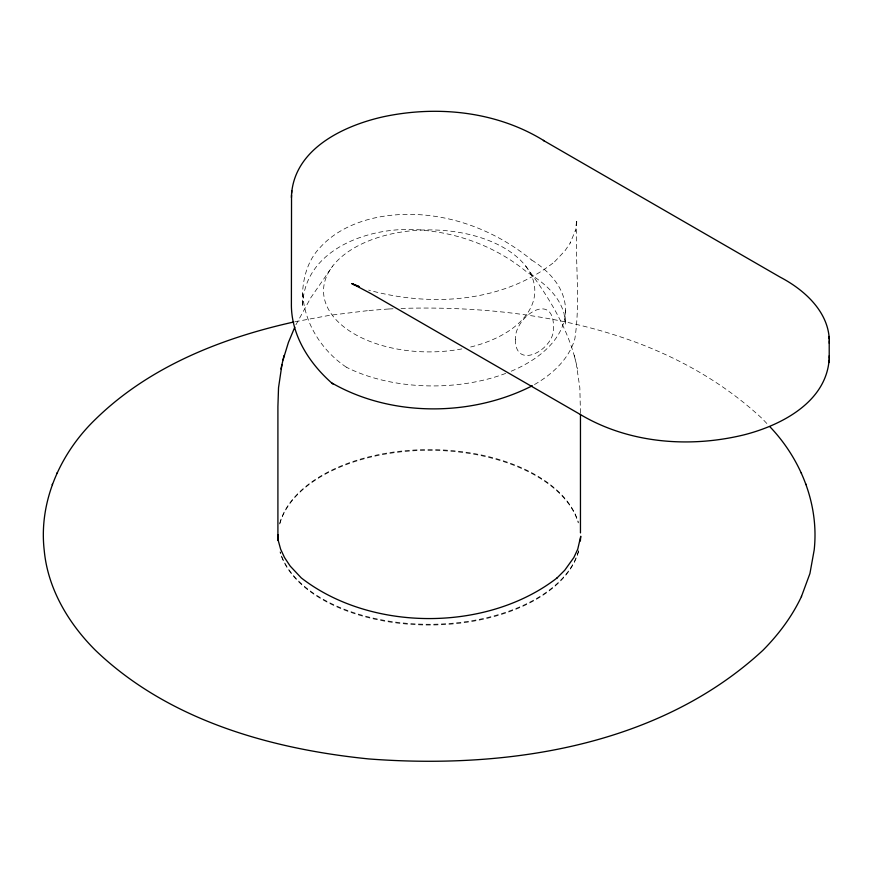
<?xml version="1.0" encoding="UTF-8"?>
<svg xmlns="http://www.w3.org/2000/svg" width="873" height="873" viewBox="0 0 873 873"><rect width="100%" height="100%" fill="white"/><g stroke="black" fill="none" stroke-linecap="round" stroke-linejoin="round"><path stroke-width="0.65" stroke-dasharray="4.37 3.27" d="M580.458 412.929L579.836 387.732L576.409 364.576M565.442 310.068L565.529 324.701L564.034 313.429C558.72 294.823 543.508 282.241 527.03 272.223C498.865 248.75 463.432 234.586 427.083 230.679C375.488 223.401 302.767 247.179 302.691 306.707C301.229 285.569 305.037 262.915 320.38 247.19C335.952 230.156 358.203 220.76 380.584 216.755C434.263 207.479 490.135 225.758 531.679 260.078M295.925 324.778L310.853 297.649L332.668 266.09M534.494 384.556C552.293 374.244 569.021 359.174 574.849 338.8C580.818 299.603 574.587 259.281 576.867 219.745L575.209 231.192L575.427 230.45L570.178 243.054L570.527 242.476L565.147 250.562L554.399 261.987L554.824 261.616C503.252 302.724 430.782 307.209 368.701 290.098M295.074 321.733L329.579 315.328L369.072 310.482M388.954 308.977L393.025 308.78M368.984 310.493L389.02 308.966M401.045 308.42C527.958 304.633 666.645 329.492 762.445 418.844L768.044 424.758M346.254 367.129C321.635 350.64 303.368 322.082 302.778 291.942M525.699 266.09C548.811 296.885 569.938 330.736 577.435 369.039M574.325 355.507L575.329 359.916M531.712 260.056A131.332 75.045 -0.5 0 1 509.112 372.073M505.685 373.404A131.332 75.045 -0.5 0 1 346.232 367.14M578.603 550.612A151.28 87.344 0 0 1 430.171 624.282A151.28 87.344 0 0 1 280.091 551.736M279.764 523.287A151.28 87.344 0 0 1 428.196 449.606A151.28 87.344 0 0 1 578.275 522.152M578.603 551.332A151.28 87.344 0 0 1 430.171 625.003A151.28 87.344 0 0 1 280.091 552.456M279.764 523.996A151.28 87.344 0 0 1 428.196 450.326A151.28 87.344 0 0 1 578.275 522.872M461.828 348.916A105.644 61.001 0 0 1 325.389 279.524A105.644 61.001 0 0 1 496.388 243.84A105.644 61.001 0 0 1 468.332 347.552M515.332 339.619C515.463 371.407 554.726 348.851 553.438 328.379C554.824 290.054 514.35 316.081 515.332 339.619"/><path stroke-width="1.31" d="M277.909 536.95L277.909 406.665L278.531 387.732L281.957 364.576M580.458 532.912L580.458 414.184M291.538 194.963L291.396 303.444C290.84 335.221 309.642 363.921 332.929 384.065M829.208 358.246L829.208 340.754M291.626 193.249C295.663 148.061 344.54 125.363 383.629 116.709C437.504 105.284 496.672 111.351 544.043 140.739L543.377 140.422L780.222 277.178C805.048 290.163 830.212 313.014 829.317 343.351M358.945 286.475L353.129 284.183L371.123 293.71L579.836 414.206C628.68 443.495 689.583 448.176 744.189 434.809C780.909 425.413 825.705 402.464 829.121 359.96M291.429 197.56L291.735 190.663M829.012 362.557L829.317 355.649M580.349 541.042L580.752 536.262L577.74 549.193L573.867 557.52L564.733 570.255L556.778 578.221M283.048 359.916L288.417 342.423L294.79 327.179M280.931 369.039L284.052 355.507M293.808 321.995C221.731 338.015 149.545 366.54 95.921 418.844L95.572 419.182C60.674 452.705 38.663 501.08 44.174 549.946L44.228 550.372C47.764 588.762 68.563 623.518 95.463 650.32L95.67 650.516C168.533 720.323 270.826 749.045 368.941 758.953L368.995 758.953C505.936 769.331 658.297 746.906 762.696 650.516L762.904 650.32C778.465 634.616 791.964 616.709 801.392 596.663L801.534 596.335M801.392 596.663L809.926 573.539L814.193 549.946C819.147 504.67 800.978 459.198 769.79 426.624M52.151 484.701L52.38 484.144M56.865 473.362L57.094 472.817M557.116 577.893C487.309 632.128 371.058 632.128 301.25 577.893L290.207 566.108L284.5 557.52L280.626 549.193L278.138 540.125M532.334 385.735C470.984 417.098 390.7 417.021 331.598 382.832M356.828 285.722L358.923 286.53M801.272 472.817L801.501 473.373M805.986 484.144L806.216 484.701M829.012 336.454L829.121 339.04M278.018 540.376A151.28 87.344 0 0 1 277.963 534.658M277.963 539.951A151.28 87.344 0 0 1 277.963 535.378M356.064 285.482L351.819 283.605L356.064 285.482"/></g></svg>
